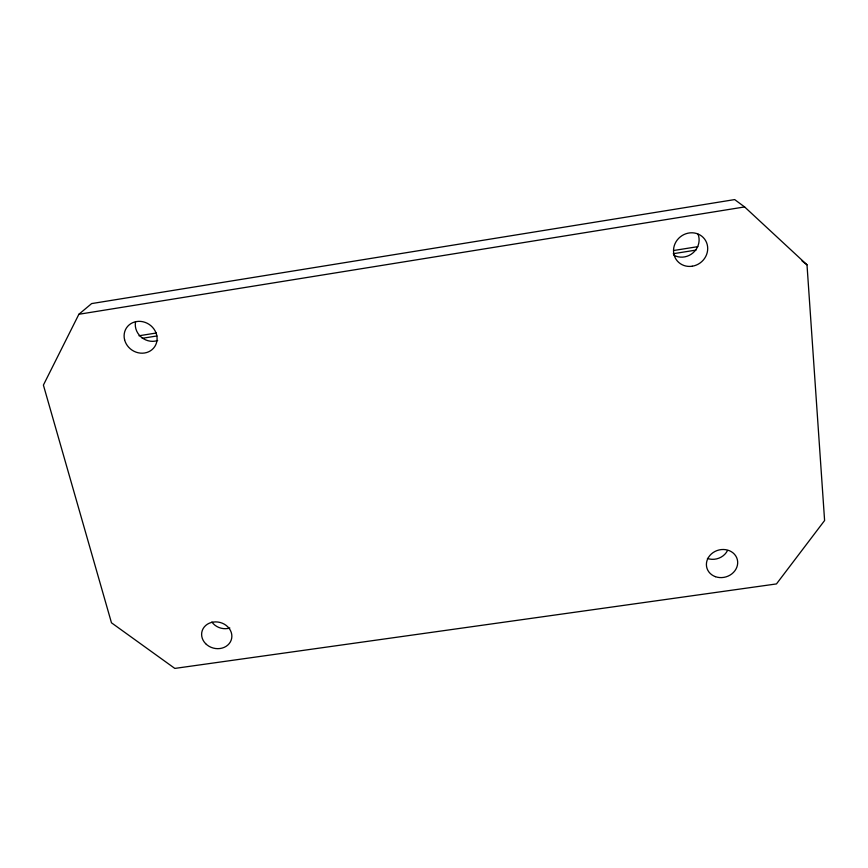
<?xml version="1.0" encoding="UTF-8"?>
<svg xmlns="http://www.w3.org/2000/svg" width="868" height="868" viewBox="0 0 868 868"><rect width="100%" height="100%" fill="white"/><g stroke="black" fill="none" stroke-linecap="round" stroke-linejoin="round"><path stroke-width="1.3" d="M78.88 314.27L43.4 385.088L111.473 622.801L174.826 668.414L776.469 583.925L824.6 520.518L807.001 264.805L744.603 206.931L734.675 199.586L91.639 303.583L78.88 314.27L744.603 206.931M138.999 335.775L156.37 332.997M673.763 250.494L697.829 246.653M142.233 338.314L156.945 335.959M673.253 253.716L695.995 250.093M802.032 260.953L807.001 264.805M157.672 340.495A16.373 14.995 34.4 0 1 141.3 337.164A16.373 14.995 34.4 0 1 135.56 321.768M698.078 234.251A16.904 15.863 -39 0 1 693.098 252.794A16.904 15.863 -39 0 1 673.959 255.246M727.471 550.583A15.288 13.552 -16.7 0 1 707.409 558.439M229.846 627.998A14.767 12.922 14.9 0 1 211.89 622.009M124.591 339.779A16.948 15.45 33.8 0 0 152.052 349.641A16.948 15.45 33.8 0 0 145.173 322.397A16.948 15.45 33.8 0 0 124.591 339.779M692.219 266.226A17.512 16.394 -38.1 0 0 704.545 239.004A17.512 16.394 -38.1 0 0 675.065 243.604A17.512 16.394 -38.1 0 0 692.219 266.226M715.395 576.667A15.798 13.91 -16.4 0 0 737.637 561.401A15.798 13.91 -16.4 0 0 713.095 552.591A15.798 13.91 -16.4 0 0 715.395 576.667M205.629 643.665A15.244 13.248 14.7 0 0 231.181 640.139A15.244 13.248 14.7 0 0 213.419 622.052A15.244 13.248 14.7 0 0 205.629 643.665"/></g></svg>
